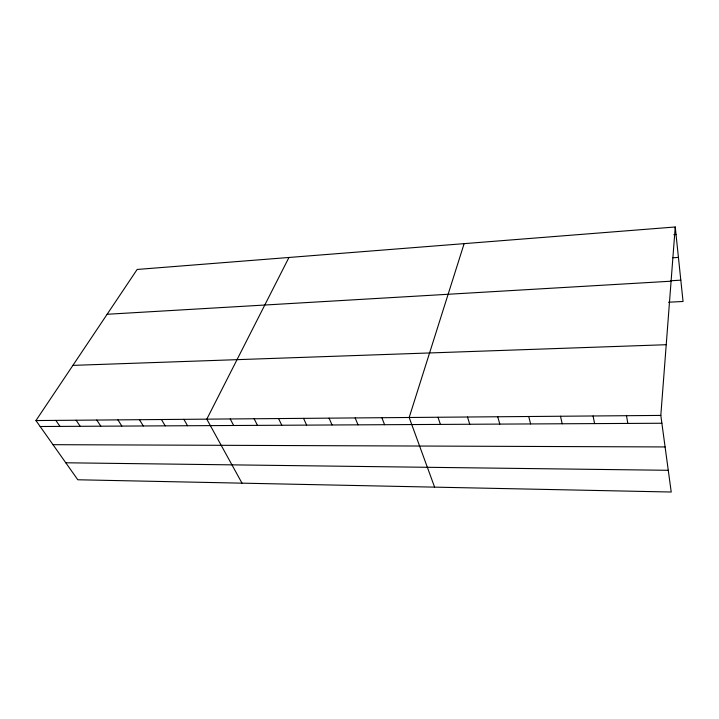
<?xml version="1.0" encoding="UTF-8"?>
<svg xmlns="http://www.w3.org/2000/svg" width="719" height="719" viewBox="0 0 719 719"><rect width="100%" height="100%" fill="white"/><g stroke="black" fill="none" stroke-linecap="round" stroke-linejoin="round"><path stroke-width="1.08" d="M660.815 415.42L675.24 226.979L137.149 269.454L35.95 420.552L77.796 479.771L671.222 492.021L660.815 415.42L35.95 420.552M464.132 243.642L409.174 417.487L434.6 487.14M288.957 257.465L206.802 419.15L242.015 483.168M673.856 234.673L676.031 234.502M672.885 257.779L678.43 257.411M671.007 280.743L680.812 280.167M107.122 314.275L671.088 281.201M668.526 302.223L683.05 301.486L675.24 226.979M72.898 365.378L666.225 344.716M40.165 426.511L661.884 423.248M52.999 444.684L665.102 446.939M65.788 462.784L668.275 470.298M55.839 420.381L59.983 426.403M76.124 420.22L80.195 426.295M96.813 420.049L100.804 426.187M117.916 419.878L121.835 426.079M139.459 419.698L143.288 425.972M161.442 419.519L165.19 425.855M183.884 419.33L187.542 425.738M230.215 418.952L233.666 425.495M254.122 418.755L257.474 425.369M278.559 418.557L281.794 425.244M303.535 418.35L306.654 425.109M329.059 418.143L332.052 424.974M355.159 417.928L358.026 424.839M381.861 417.712L384.584 424.704M437.988 417.245L440.405 424.408M467.494 417.011L469.75 424.255M497.728 416.759L499.813 424.093M528.717 416.508L530.622 423.931M560.496 416.247L562.204 423.77M593.076 415.977L594.586 423.599M626.51 415.699L627.804 423.428"/></g></svg>
